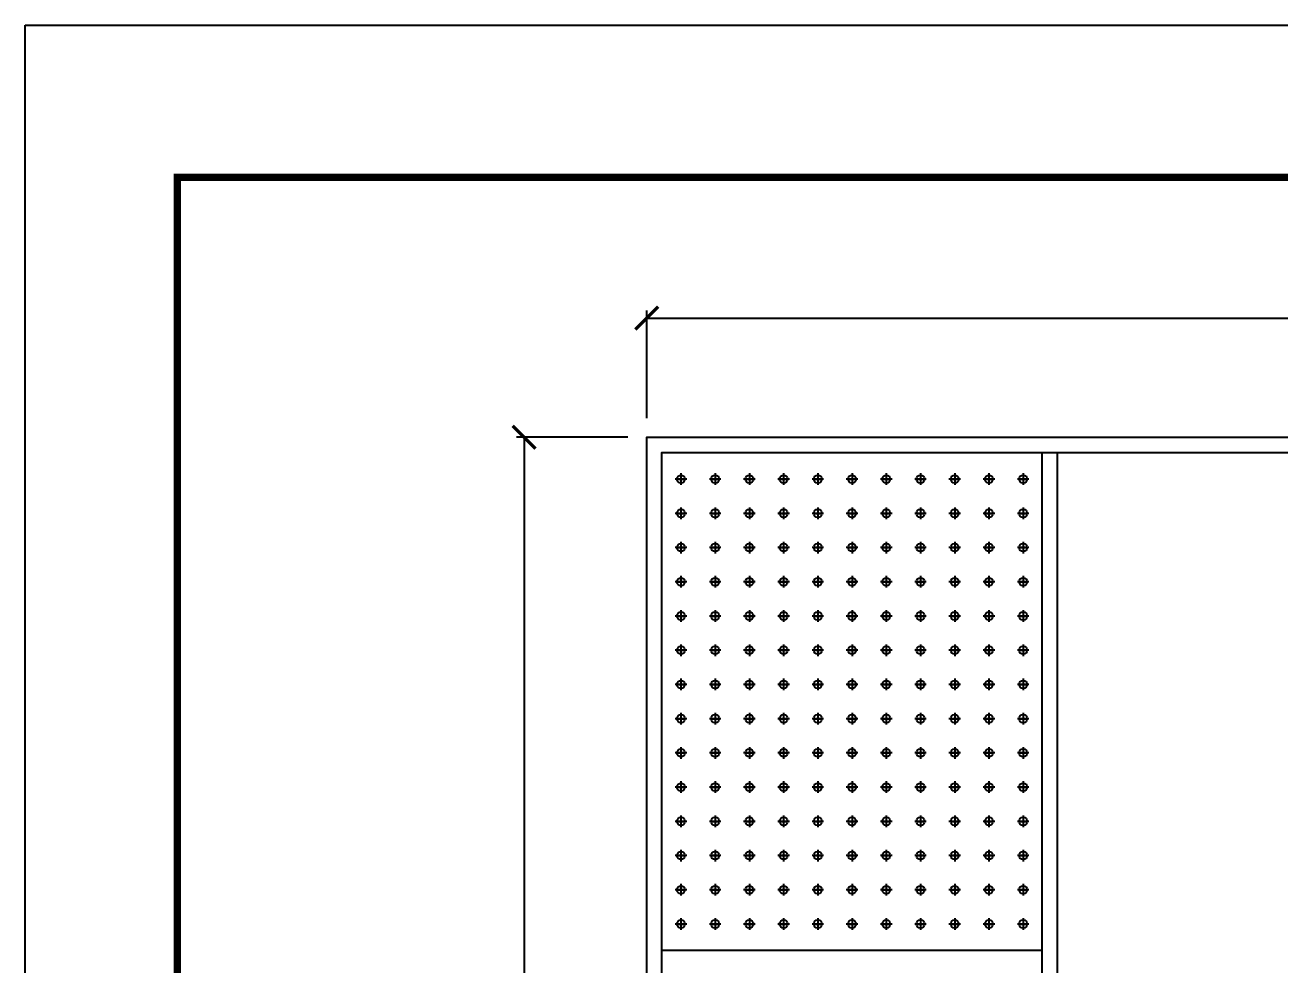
# Model space of a CAD drawing. Header units: millimetres. Extents: x 0 to 16815, y 0 to 11890.
# Drawn here: x 0 to 3300, y 9419 to 11890 of the extents above; entities that cross this region are included whole.
import ezdxf

# ---------------------------------------------------------------- set-up
doc = ezdxf.new("R2010")
doc.units = ezdxf.units.MM
doc.linetypes.add('CENTER', pattern=[2, 1.25, -0.25, 0.25, -0.25])
doc.layers.get('DEFPOINTS').update_dxf_attribs({"color": 143})
for name, color, linetype in [('CENTER', 1, 'CENTER'), ('냉각탑_dim', 1, 'Continuous'), ('냉각탑_form', 1, 'Continuous')]:
    doc.layers.add(name, color=color, linetype=linetype)
doc.styles.add('HY울릉도L', font='')
doc.styles.get('HY울릉도L').set_extended_font_data('HY울릉도L')
doc.dimstyles.new('성지DIM', dxfattribs={"dimtxt": 3.5, "dimasz": 3, "dimexe": 1, "dimexo": 2.5, "dimgap": 2, "dimtad": 1, "dimdec": 0, "dimzin": 3, "dimdsep": 46, "dimtxsty": 'HY울릉도L', "dimblk": 'ARCHTICK', "dimcen": -2, "dimclrd": 256, "dimclre": 256, "dimclrt": 7, "dimadec": 0, "dimazin": 0, "dimtfac": 1, "dimtdec": 0, "dimtofl": 0, "dimtmove": 0, "dimatfit": 3, "dimfxl": 0, "dimtolj": 1, "dimtzin": 0, "dimlwe": -1, "dimarcsym": 0})

# ---------------------------------------------------------------- blocks, each defined once
blk = doc.blocks.new('냉각탑form')
at = {"layer": 'DEFPOINTS'}
blk.add_lwpolyline([(0, 297.073), (420.103, 297.073), (420.103, 0), (0, 0)], close=True, dxfattribs=at)
at = {"layer": '냉각탑_form', "const_width": 0.5}
blk.add_lwpolyline([(10.002, 287.07), (10.002, 10.002), (410.1, 10.002), (410.1, 287.07)], close=True, dxfattribs=at)
blk = doc.blocks.new('_ArchTick')
at = {"color": 0, "linetype": 'ByBlock', "const_width": 0.15}
blk.add_lwpolyline([(-0.5, -0.5), (0.5, 0.5)], dxfattribs=at)
blk = doc.blocks.new('*D25')
at = {"layer": 'DEFPOINTS', "color": 0, "transparency": 16777216}
for p in [(7734.8, 11119.7), (1634.8, 10806.3), (7734.8, 10806.3)]:
    blk.add_point(p, dxfattribs=at)
at = {"layer": '냉각탑_dim', "transparency": 16777216}
for p, q in [((1634.8, 10856.3), (1634.8, 11139.7)), ((7734.8, 10856.3), (7734.8, 11139.7))]:
    blk.add_line(p, q, dxfattribs=at)
at = {"layer": '냉각탑_dim', "lineweight": -2, "transparency": 16777216}
blk.add_line((1634.8, 11119.7), (7734.8, 11119.7), dxfattribs=at)
at = {"layer": '냉각탑_dim', "lineweight": -2, "transparency": 16777216, "xscale": 60, "yscale": 60, "zscale": 60, "rotation": 180}
blk.add_blockref('_ArchTick', (1634.8, 11119.7), dxfattribs=at)
at = {"layer": '냉각탑_dim', "lineweight": -2, "transparency": 16777216, "xscale": 60, "yscale": 60, "zscale": 60}
blk.add_blockref('_ArchTick', (7734.8, 11119.7), dxfattribs=at)
at = {"layer": '냉각탑_dim', "color": 7, "transparency": 16777216, "insert": (4684.8, 11194.7), "char_height": 70, "attachment_point": 5, "style": 'HY울릉도L'}
blk.add_mtext('\\A1;6100', dxfattribs=at)
blk = doc.blocks.new('*D26')
at = {"layer": 'DEFPOINTS', "color": 0, "transparency": 16777216}
for p in [(1634.8, 10806.3), (1312.3, 7606.3), (1634.8, 7606.3)]:
    blk.add_point(p, dxfattribs=at)
at = {"layer": '냉각탑_dim', "transparency": 16777216}
for p, q in [((1584.8, 10806.3), (1292.3, 10806.3)), ((1584.8, 7606.3), (1292.3, 7606.3))]:
    blk.add_line(p, q, dxfattribs=at)
at = {"layer": '냉각탑_dim', "lineweight": -2, "transparency": 16777216}
blk.add_line((1312.3, 10806.3), (1312.3, 7606.3), dxfattribs=at)
at = {"layer": '냉각탑_dim', "lineweight": -2, "transparency": 16777216, "xscale": 60, "yscale": 60, "zscale": 60}
for p, rotation in [((1312.3, 10806.3), 90), ((1312.3, 7606.3), 270)]:
    blk.add_blockref('_ArchTick', p, dxfattribs=dict(at, rotation=rotation))
at = {"layer": '냉각탑_dim', "color": 7, "transparency": 16777216, "insert": (1237.3, 9206.3), "char_height": 70, "attachment_point": 5, "rotation": 90, "style": 'HY울릉도L'}
blk.add_mtext('\\A1;3200', dxfattribs=at)

msp = doc.modelspace()

# ---------------------------------------------------------------- linework, layer by layer
at = {"color": 3}
for p, q in [((2674.8, 7646.3), (2674.8, 10766.3)), ((2714.8, 7646.3), (2714.8, 10766.3)), ((2674.8, 9456.3), (1674.8, 9456.3))]:
    msp.add_line(p, q, dxfattribs=at)
for points in [[(1634.8, 7606.3), (1634.8, 10806.3), (7734.8, 10806.3), (7734.8, 7606.3)], [(1674.8, 7646.3), (1674.8, 10766.3), (7694.8, 10766.3), (7694.8, 7646.3)]]:
    msp.add_lwpolyline(points, close=True, dxfattribs=at)
for centre in [(1724.8, 10696.3), (1814.8, 10696.3), (1904.8, 10696.3), (1994.8, 10696.3), (2084.8, 10696.3), (2174.8, 10696.3), (2264.8, 10696.3), (2354.8, 10696.3), (2444.8, 10696.3), (2534.8, 10696.3), (2624.8, 10696.3), (1724.8, 10606.3), (1814.8, 10606.3), (1904.8, 10606.3), (1994.8, 10606.3), (2084.8, 10606.3), (2174.8, 10606.3), (2264.8, 10606.3), (2354.8, 10606.3), (2444.8, 10606.3), (2534.8, 10606.3), (2624.8, 10606.3), (1724.8, 10516.3), (1814.8, 10516.3), (1904.8, 10516.3), (1994.8, 10516.3), (2084.8, 10516.3), (2174.8, 10516.3), (2264.8, 10516.3), (2354.8, 10516.3), (2444.8, 10516.3), (2534.8, 10516.3), (2624.8, 10516.3), (1724.8, 10426.3), (1814.8, 10426.3), (1904.8, 10426.3), (1994.8, 10426.3), (2084.8, 10426.3), (2174.8, 10426.3), (2264.8, 10426.3), (2354.8, 10426.3), (2444.8, 10426.3), (2534.8, 10426.3), (2624.8, 10426.3), (1724.8, 10336.3), (1814.8, 10336.3), (1904.8, 10336.3), (1994.8, 10336.3), (2084.8, 10336.3), (2174.8, 10336.3), (2264.8, 10336.3), (2354.8, 10336.3), (2444.8, 10336.3), (2534.8, 10336.3), (2624.8, 10336.3), (1724.8, 10246.3), (1814.8, 10246.3), (1904.8, 10246.3), (1994.8, 10246.3), (2084.8, 10246.3), (2174.8, 10246.3), (2264.8, 10246.3), (2354.8, 10246.3), (2444.8, 10246.3), (2534.8, 10246.3), (2624.8, 10246.3), (1724.8, 10156.3), (1814.8, 10156.3), (1904.8, 10156.3), (1994.8, 10156.3), (2084.8, 10156.3), (2174.8, 10156.3), (2264.8, 10156.3), (2354.8, 10156.3), (2444.8, 10156.3), (2534.8, 10156.3), (2624.8, 10156.3), (1724.8, 10066.3), (1814.8, 10066.3), (1904.8, 10066.3), (1994.8, 10066.3), (2084.8, 10066.3), (2174.8, 10066.3), (2264.8, 10066.3), (2354.8, 10066.3), (2444.8, 10066.3), (2534.8, 10066.3), (2624.8, 10066.3), (1724.8, 9976.3), (1814.8, 9976.3), (1904.8, 9976.3), (1994.8, 9976.3), (2084.8, 9976.3), (2174.8, 9976.3), (2264.8, 9976.3), (2354.8, 9976.3), (2444.8, 9976.3), (2534.8, 9976.3), (2624.8, 9976.3), (1724.8, 9886.3), (1814.8, 9886.3), (1904.8, 9886.3), (1994.8, 9886.3), (2084.8, 9886.3), (2174.8, 9886.3), (2264.8, 9886.3), (2354.8, 9886.3), (2444.8, 9886.3), (2534.8, 9886.3), (2624.8, 9886.3), (1724.8, 9796.3), (1814.8, 9796.3), (1904.8, 9796.3), (1994.8, 9796.3), (2084.8, 9796.3), (2174.8, 9796.3), (2264.8, 9796.3), (2354.8, 9796.3), (2444.8, 9796.3), (2534.8, 9796.3), (2624.8, 9796.3), (1724.8, 9706.3), (1814.8, 9706.3), (1904.8, 9706.3), (1994.8, 9706.3), (2084.8, 9706.3), (2174.8, 9706.3), (2264.8, 9706.3), (2354.8, 9706.3), (2444.8, 9706.3), (2534.8, 9706.3), (2624.8, 9706.3), (1724.8, 9616.3), (1814.8, 9616.3), (1904.8, 9616.3), (1994.8, 9616.3), (2084.8, 9616.3), (2174.8, 9616.3), (2264.8, 9616.3), (2354.8, 9616.3), (2444.8, 9616.3), (2534.8, 9616.3), (2624.8, 9616.3), (1724.8, 9526.3), (1814.8, 9526.3), (1904.8, 9526.3), (1994.8, 9526.3), (2084.8, 9526.3), (2174.8, 9526.3), (2264.8, 9526.3), (2354.8, 9526.3), (2444.8, 9526.3), (2534.8, 9526.3), (2624.8, 9526.3)]:
    msp.add_circle(centre, 10.6)
at = {"layer": 'CENTER', "linetype": 'CENTER', "ltscale": 50}
for p, q in [((1740.1, 10696.3), (1709.5, 10696.3)), ((1713, 10696.3), (1736.6, 10696.3)), ((1736.6, 10696.3), (1713, 10696.3)), ((1713, 10696.3), (1736.6, 10696.3)), ((1724.8, 10711.6), (1724.8, 10681)), ((1724.8, 10708), (1724.8, 10684.5)), ((1830.1, 10696.3), (1799.5, 10696.3)), ((1803, 10696.3), (1826.6, 10696.3)), ((1826.6, 10696.3), (1803, 10696.3)), ((1803, 10696.3), (1826.6, 10696.3)), ((1814.8, 10711.6), (1814.8, 10681)), ((1814.8, 10708), (1814.8, 10684.5)), ((1920.1, 10696.3), (1889.5, 10696.3)), ((1893, 10696.3), (1916.6, 10696.3)), ((1916.6, 10696.3), (1893, 10696.3)), ((1893, 10696.3), (1916.6, 10696.3)), ((1904.8, 10711.6), (1904.8, 10681)), ((1904.8, 10708), (1904.8, 10684.5)), ((2010.1, 10696.3), (1979.5, 10696.3)), ((1983, 10696.3), (2006.6, 10696.3)), ((2006.6, 10696.3), (1983, 10696.3)), ((1983, 10696.3), (2006.6, 10696.3)), ((1994.8, 10711.6), (1994.8, 10681)), ((1994.8, 10708), (1994.8, 10684.5)), ((2100.1, 10696.3), (2069.5, 10696.3)), ((2073, 10696.3), (2096.6, 10696.3)), ((2096.6, 10696.3), (2073, 10696.3)), ((2073, 10696.3), (2096.6, 10696.3)), ((2084.8, 10711.6), (2084.8, 10681)), ((2084.8, 10708), (2084.8, 10684.5)), ((2190.1, 10696.3), (2159.5, 10696.3)), ((2163, 10696.3), (2186.6, 10696.3)), ((2186.6, 10696.3), (2163, 10696.3)), ((2163, 10696.3), (2186.6, 10696.3)), ((2174.8, 10711.6), (2174.8, 10681)), ((2174.8, 10708), (2174.8, 10684.5)), ((2280.1, 10696.3), (2249.5, 10696.3)), ((2253, 10696.3), (2276.6, 10696.3)), ((2276.6, 10696.3), (2253, 10696.3)), ((2253, 10696.3), (2276.6, 10696.3)), ((2264.8, 10711.6), (2264.8, 10681)), ((2264.8, 10708), (2264.8, 10684.5)), ((2370.1, 10696.3), (2339.5, 10696.3)), ((2343, 10696.3), (2366.6, 10696.3)), ((2366.6, 10696.3), (2343, 10696.3)), ((2343, 10696.3), (2366.6, 10696.3)), ((2354.8, 10711.6), (2354.8, 10681)), ((2354.8, 10708), (2354.8, 10684.5)), ((2460.1, 10696.3), (2429.5, 10696.3)), ((2433, 10696.3), (2456.6, 10696.3)), ((2456.6, 10696.3), (2433, 10696.3)), ((2433, 10696.3), (2456.6, 10696.3)), ((2444.8, 10711.6), (2444.8, 10681)), ((2444.8, 10708), (2444.8, 10684.5)), ((2550.1, 10696.3), (2519.5, 10696.3)), ((2523, 10696.3), (2546.6, 10696.3)), ((2546.6, 10696.3), (2523, 10696.3)), ((2523, 10696.3), (2546.6, 10696.3)), ((2534.8, 10711.6), (2534.8, 10681)), ((2534.8, 10708), (2534.8, 10684.5)), ((2640.1, 10696.3), (2609.5, 10696.3)), ((2613, 10696.3), (2636.6, 10696.3)), ((2636.6, 10696.3), (2613, 10696.3)), ((2613, 10696.3), (2636.6, 10696.3)), ((2624.8, 10711.6), (2624.8, 10681)), ((2624.8, 10708), (2624.8, 10684.5)), ((1740.1, 10606.3), (1709.5, 10606.3)), ((1713, 10606.3), (1736.6, 10606.3)), ((1736.6, 10606.3), (1713, 10606.3)), ((1713, 10606.3), (1736.6, 10606.3)), ((1724.8, 10621.6), (1724.8, 10591)), ((1724.8, 10618), (1724.8, 10594.5)), ((1830.1, 10606.3), (1799.5, 10606.3)), ((1803, 10606.3), (1826.6, 10606.3)), ((1826.6, 10606.3), (1803, 10606.3)), ((1803, 10606.3), (1826.6, 10606.3)), ((1814.8, 10621.6), (1814.8, 10591)), ((1814.8, 10618), (1814.8, 10594.5)), ((1920.1, 10606.3), (1889.5, 10606.3)), ((1893, 10606.3), (1916.6, 10606.3)), ((1916.6, 10606.3), (1893, 10606.3)), ((1893, 10606.3), (1916.6, 10606.3)), ((1904.8, 10621.6), (1904.8, 10591)), ((1904.8, 10618), (1904.8, 10594.5)), ((2010.1, 10606.3), (1979.5, 10606.3)), ((1983, 10606.3), (2006.6, 10606.3)), ((2006.6, 10606.3), (1983, 10606.3)), ((1983, 10606.3), (2006.6, 10606.3)), ((1994.8, 10621.6), (1994.8, 10591)), ((1994.8, 10618), (1994.8, 10594.5)), ((2100.1, 10606.3), (2069.5, 10606.3)), ((2073, 10606.3), (2096.6, 10606.3)), ((2096.6, 10606.3), (2073, 10606.3)), ((2073, 10606.3), (2096.6, 10606.3)), ((2084.8, 10621.6), (2084.8, 10591)), ((2084.8, 10618), (2084.8, 10594.5)), ((2190.1, 10606.3), (2159.5, 10606.3)), ((2163, 10606.3), (2186.6, 10606.3)), ((2186.6, 10606.3), (2163, 10606.3)), ((2163, 10606.3), (2186.6, 10606.3)), ((2174.8, 10621.6), (2174.8, 10591)), ((2174.8, 10618), (2174.8, 10594.5)), ((2280.1, 10606.3), (2249.5, 10606.3)), ((2253, 10606.3), (2276.6, 10606.3)), ((2276.6, 10606.3), (2253, 10606.3)), ((2253, 10606.3), (2276.6, 10606.3)), ((2264.8, 10621.6), (2264.8, 10591)), ((2264.8, 10618), (2264.8, 10594.5)), ((2370.1, 10606.3), (2339.5, 10606.3)), ((2343, 10606.3), (2366.6, 10606.3)), ((2366.6, 10606.3), (2343, 10606.3)), ((2343, 10606.3), (2366.6, 10606.3)), ((2354.8, 10621.6), (2354.8, 10591)), ((2354.8, 10618), (2354.8, 10594.5)), ((2460.1, 10606.3), (2429.5, 10606.3)), ((2433, 10606.3), (2456.6, 10606.3)), ((2456.6, 10606.3), (2433, 10606.3)), ((2433, 10606.3), (2456.6, 10606.3)), ((2444.8, 10621.6), (2444.8, 10591)), ((2444.8, 10618), (2444.8, 10594.5)), ((2550.1, 10606.3), (2519.5, 10606.3)), ((2523, 10606.3), (2546.6, 10606.3)), ((2546.6, 10606.3), (2523, 10606.3)), ((2523, 10606.3), (2546.6, 10606.3)), ((2534.8, 10621.6), (2534.8, 10591)), ((2534.8, 10618), (2534.8, 10594.5)), ((2640.1, 10606.3), (2609.5, 10606.3)), ((2613, 10606.3), (2636.6, 10606.3)), ((2636.6, 10606.3), (2613, 10606.3)), ((2613, 10606.3), (2636.6, 10606.3)), ((2624.8, 10621.6), (2624.8, 10591)), ((2624.8, 10618), (2624.8, 10594.5)), ((1724.8, 10531.6), (1724.8, 10501)), ((1724.8, 10528), (1724.8, 10504.5)), ((1814.8, 10531.6), (1814.8, 10501)), ((1814.8, 10528), (1814.8, 10504.5)), ((1904.8, 10531.6), (1904.8, 10501)), ((1904.8, 10528), (1904.8, 10504.5)), ((1994.8, 10531.6), (1994.8, 10501)), ((1994.8, 10528), (1994.8, 10504.5)), ((2084.8, 10531.6), (2084.8, 10501)), ((2084.8, 10528), (2084.8, 10504.5)), ((2174.8, 10531.6), (2174.8, 10501)), ((2174.8, 10528), (2174.8, 10504.5)), ((2264.8, 10531.6), (2264.8, 10501)), ((2264.8, 10528), (2264.8, 10504.5)), ((2354.8, 10531.6), (2354.8, 10501)), ((2354.8, 10528), (2354.8, 10504.5)), ((2444.8, 10531.6), (2444.8, 10501)), ((2444.8, 10528), (2444.8, 10504.5)), ((2534.8, 10531.6), (2534.8, 10501)), ((2534.8, 10528), (2534.8, 10504.5)), ((2624.8, 10531.6), (2624.8, 10501)), ((2624.8, 10528), (2624.8, 10504.5)), ((1740.1, 10516.3), (1709.5, 10516.3)), ((1713, 10516.3), (1736.6, 10516.3)), ((1736.6, 10516.3), (1713, 10516.3)), ((1713, 10516.3), (1736.6, 10516.3)), ((1830.1, 10516.3), (1799.5, 10516.3)), ((1803, 10516.3), (1826.6, 10516.3)), ((1826.6, 10516.3), (1803, 10516.3)), ((1803, 10516.3), (1826.6, 10516.3)), ((1920.1, 10516.3), (1889.5, 10516.3)), ((1893, 10516.3), (1916.6, 10516.3)), ((1916.6, 10516.3), (1893, 10516.3)), ((1893, 10516.3), (1916.6, 10516.3)), ((2010.1, 10516.3), (1979.5, 10516.3)), ((1983, 10516.3), (2006.6, 10516.3)), ((2006.6, 10516.3), (1983, 10516.3)), ((1983, 10516.3), (2006.6, 10516.3)), ((2100.1, 10516.3), (2069.5, 10516.3)), ((2073, 10516.3), (2096.6, 10516.3)), ((2096.6, 10516.3), (2073, 10516.3)), ((2073, 10516.3), (2096.6, 10516.3)), ((2190.1, 10516.3), (2159.5, 10516.3)), ((2163, 10516.3), (2186.6, 10516.3)), ((2186.6, 10516.3), (2163, 10516.3)), ((2163, 10516.3), (2186.6, 10516.3)), ((2280.1, 10516.3), (2249.5, 10516.3)), ((2253, 10516.3), (2276.6, 10516.3)), ((2276.6, 10516.3), (2253, 10516.3)), ((2253, 10516.3), (2276.6, 10516.3)), ((2370.1, 10516.3), (2339.5, 10516.3)), ((2343, 10516.3), (2366.6, 10516.3)), ((2366.6, 10516.3), (2343, 10516.3)), ((2343, 10516.3), (2366.6, 10516.3)), ((2460.1, 10516.3), (2429.5, 10516.3)), ((2433, 10516.3), (2456.6, 10516.3)), ((2456.6, 10516.3), (2433, 10516.3)), ((2433, 10516.3), (2456.6, 10516.3)), ((2550.1, 10516.3), (2519.5, 10516.3)), ((2523, 10516.3), (2546.6, 10516.3)), ((2546.6, 10516.3), (2523, 10516.3)), ((2523, 10516.3), (2546.6, 10516.3)), ((2640.1, 10516.3), (2609.5, 10516.3)), ((2613, 10516.3), (2636.6, 10516.3)), ((2636.6, 10516.3), (2613, 10516.3)), ((2613, 10516.3), (2636.6, 10516.3)), ((1724.8, 10441.6), (1724.8, 10411)), ((1724.8, 10438), (1724.8, 10414.5)), ((1814.8, 10441.6), (1814.8, 10411)), ((1814.8, 10438), (1814.8, 10414.5)), ((1904.8, 10441.6), (1904.8, 10411)), ((1904.8, 10438), (1904.8, 10414.5)), ((1994.8, 10441.6), (1994.8, 10411)), ((1994.8, 10438), (1994.8, 10414.5)), ((2084.8, 10441.6), (2084.8, 10411)), ((2084.8, 10438), (2084.8, 10414.5)), ((2174.8, 10441.6), (2174.8, 10411)), ((2174.8, 10438), (2174.8, 10414.5)), ((2264.8, 10441.6), (2264.8, 10411)), ((2264.8, 10438), (2264.8, 10414.5)), ((2354.8, 10441.6), (2354.8, 10411)), ((2354.8, 10438), (2354.8, 10414.5)), ((2444.8, 10441.6), (2444.8, 10411)), ((2444.8, 10438), (2444.8, 10414.5)), ((2534.8, 10441.6), (2534.8, 10411)), ((2534.8, 10438), (2534.8, 10414.5)), ((2624.8, 10441.6), (2624.8, 10411)), ((2624.8, 10438), (2624.8, 10414.5)), ((1740.1, 10426.3), (1709.5, 10426.3)), ((1713, 10426.3), (1736.6, 10426.3)), ((1736.6, 10426.3), (1713, 10426.3)), ((1713, 10426.3), (1736.6, 10426.3)), ((1830.1, 10426.3), (1799.5, 10426.3)), ((1803, 10426.3), (1826.6, 10426.3)), ((1826.6, 10426.3), (1803, 10426.3)), ((1803, 10426.3), (1826.6, 10426.3)), ((1920.1, 10426.3), (1889.5, 10426.3)), ((1893, 10426.3), (1916.6, 10426.3)), ((1916.6, 10426.3), (1893, 10426.3)), ((1893, 10426.3), (1916.6, 10426.3)), ((2010.1, 10426.3), (1979.5, 10426.3)), ((1983, 10426.3), (2006.6, 10426.3)), ((2006.6, 10426.3), (1983, 10426.3)), ((1983, 10426.3), (2006.6, 10426.3)), ((2100.1, 10426.3), (2069.5, 10426.3)), ((2073, 10426.3), (2096.6, 10426.3)), ((2096.6, 10426.3), (2073, 10426.3)), ((2073, 10426.3), (2096.6, 10426.3)), ((2190.1, 10426.3), (2159.5, 10426.3)), ((2163, 10426.3), (2186.6, 10426.3)), ((2186.6, 10426.3), (2163, 10426.3)), ((2163, 10426.3), (2186.6, 10426.3)), ((2280.1, 10426.3), (2249.5, 10426.3)), ((2253, 10426.3), (2276.6, 10426.3)), ((2276.6, 10426.3), (2253, 10426.3)), ((2253, 10426.3), (2276.6, 10426.3)), ((2370.1, 10426.3), (2339.5, 10426.3)), ((2343, 10426.3), (2366.6, 10426.3)), ((2366.6, 10426.3), (2343, 10426.3)), ((2343, 10426.3), (2366.6, 10426.3)), ((2460.1, 10426.3), (2429.5, 10426.3)), ((2433, 10426.3), (2456.6, 10426.3)), ((2456.6, 10426.3), (2433, 10426.3)), ((2433, 10426.3), (2456.6, 10426.3)), ((2550.1, 10426.3), (2519.5, 10426.3)), ((2523, 10426.3), (2546.6, 10426.3)), ((2546.6, 10426.3), (2523, 10426.3)), ((2523, 10426.3), (2546.6, 10426.3)), ((2640.1, 10426.3), (2609.5, 10426.3)), ((2613, 10426.3), (2636.6, 10426.3)), ((2636.6, 10426.3), (2613, 10426.3)), ((2613, 10426.3), (2636.6, 10426.3)), ((1740.1, 10336.3), (1709.5, 10336.3)), ((1713, 10336.3), (1736.6, 10336.3)), ((1736.6, 10336.3), (1713, 10336.3)), ((1713, 10336.3), (1736.6, 10336.3)), ((1724.8, 10351.6), (1724.8, 10321)), ((1724.8, 10348), (1724.8, 10324.5)), ((1830.1, 10336.3), (1799.5, 10336.3)), ((1803, 10336.3), (1826.6, 10336.3)), ((1826.6, 10336.3), (1803, 10336.3)), ((1803, 10336.3), (1826.6, 10336.3)), ((1814.8, 10351.6), (1814.8, 10321)), ((1814.8, 10348), (1814.8, 10324.5)), ((1920.1, 10336.3), (1889.5, 10336.3)), ((1893, 10336.3), (1916.6, 10336.3)), ((1916.6, 10336.3), (1893, 10336.3)), ((1893, 10336.3), (1916.6, 10336.3)), ((1904.8, 10351.6), (1904.8, 10321)), ((1904.8, 10348), (1904.8, 10324.5)), ((2010.1, 10336.3), (1979.5, 10336.3)), ((1983, 10336.3), (2006.6, 10336.3)), ((2006.6, 10336.3), (1983, 10336.3)), ((1983, 10336.3), (2006.6, 10336.3)), ((1994.8, 10351.6), (1994.8, 10321)), ((1994.8, 10348), (1994.8, 10324.5)), ((2100.1, 10336.3), (2069.5, 10336.3)), ((2073, 10336.3), (2096.6, 10336.3)), ((2096.6, 10336.3), (2073, 10336.3)), ((2073, 10336.3), (2096.6, 10336.3)), ((2084.8, 10351.6), (2084.8, 10321)), ((2084.8, 10348), (2084.8, 10324.5)), ((2190.1, 10336.3), (2159.5, 10336.3)), ((2163, 10336.3), (2186.6, 10336.3)), ((2186.6, 10336.3), (2163, 10336.3)), ((2163, 10336.3), (2186.6, 10336.3)), ((2174.8, 10351.6), (2174.8, 10321)), ((2174.8, 10348), (2174.8, 10324.5)), ((2280.1, 10336.3), (2249.5, 10336.3)), ((2253, 10336.3), (2276.6, 10336.3)), ((2276.6, 10336.3), (2253, 10336.3)), ((2253, 10336.3), (2276.6, 10336.3)), ((2264.8, 10351.6), (2264.8, 10321)), ((2264.8, 10348), (2264.8, 10324.5)), ((2370.1, 10336.3), (2339.5, 10336.3)), ((2343, 10336.3), (2366.6, 10336.3)), ((2366.6, 10336.3), (2343, 10336.3)), ((2343, 10336.3), (2366.6, 10336.3)), ((2354.8, 10351.6), (2354.8, 10321)), ((2354.8, 10348), (2354.8, 10324.5)), ((2460.1, 10336.3), (2429.5, 10336.3)), ((2433, 10336.3), (2456.6, 10336.3)), ((2456.6, 10336.3), (2433, 10336.3)), ((2433, 10336.3), (2456.6, 10336.3)), ((2444.8, 10351.6), (2444.8, 10321)), ((2444.8, 10348), (2444.8, 10324.5)), ((2550.1, 10336.3), (2519.5, 10336.3)), ((2523, 10336.3), (2546.6, 10336.3)), ((2546.6, 10336.3), (2523, 10336.3)), ((2523, 10336.3), (2546.6, 10336.3)), ((2534.8, 10351.6), (2534.8, 10321)), ((2534.8, 10348), (2534.8, 10324.5)), ((2640.1, 10336.3), (2609.5, 10336.3)), ((2613, 10336.3), (2636.6, 10336.3)), ((2636.6, 10336.3), (2613, 10336.3)), ((2613, 10336.3), (2636.6, 10336.3)), ((2624.8, 10351.6), (2624.8, 10321)), ((2624.8, 10348), (2624.8, 10324.5)), ((1740.1, 10246.3), (1709.5, 10246.3)), ((1713, 10246.3), (1736.6, 10246.3)), ((1736.6, 10246.3), (1713, 10246.3)), ((1713, 10246.3), (1736.6, 10246.3)), ((1724.8, 10261.6), (1724.8, 10231)), ((1724.8, 10258), (1724.8, 10234.5)), ((1830.1, 10246.3), (1799.5, 10246.3)), ((1803, 10246.3), (1826.6, 10246.3)), ((1826.6, 10246.3), (1803, 10246.3)), ((1803, 10246.3), (1826.6, 10246.3)), ((1814.8, 10261.6), (1814.8, 10231)), ((1814.8, 10258), (1814.8, 10234.5)), ((1920.1, 10246.3), (1889.5, 10246.3)), ((1893, 10246.3), (1916.6, 10246.3)), ((1916.6, 10246.3), (1893, 10246.3)), ((1893, 10246.3), (1916.6, 10246.3)), ((1904.8, 10261.6), (1904.8, 10231)), ((1904.8, 10258), (1904.8, 10234.5)), ((2010.1, 10246.3), (1979.5, 10246.3)), ((1983, 10246.3), (2006.6, 10246.3)), ((2006.6, 10246.3), (1983, 10246.3)), ((1983, 10246.3), (2006.6, 10246.3)), ((1994.8, 10261.6), (1994.8, 10231)), ((1994.8, 10258), (1994.8, 10234.5)), ((2100.1, 10246.3), (2069.5, 10246.3)), ((2073, 10246.3), (2096.6, 10246.3)), ((2096.6, 10246.3), (2073, 10246.3)), ((2073, 10246.3), (2096.6, 10246.3)), ((2084.8, 10261.6), (2084.8, 10231)), ((2084.8, 10258), (2084.8, 10234.5)), ((2190.1, 10246.3), (2159.5, 10246.3)), ((2163, 10246.3), (2186.6, 10246.3)), ((2186.6, 10246.3), (2163, 10246.3)), ((2163, 10246.3), (2186.6, 10246.3)), ((2174.8, 10261.6), (2174.8, 10231)), ((2174.8, 10258), (2174.8, 10234.5)), ((2280.1, 10246.3), (2249.5, 10246.3)), ((2253, 10246.3), (2276.6, 10246.3)), ((2276.6, 10246.3), (2253, 10246.3)), ((2253, 10246.3), (2276.6, 10246.3)), ((2264.8, 10261.6), (2264.8, 10231)), ((2264.8, 10258), (2264.8, 10234.5)), ((2370.1, 10246.3), (2339.5, 10246.3)), ((2343, 10246.3), (2366.6, 10246.3)), ((2366.6, 10246.3), (2343, 10246.3)), ((2343, 10246.3), (2366.6, 10246.3)), ((2354.8, 10261.6), (2354.8, 10231)), ((2354.8, 10258), (2354.8, 10234.5)), ((2460.1, 10246.3), (2429.5, 10246.3)), ((2433, 10246.3), (2456.6, 10246.3)), ((2456.6, 10246.3), (2433, 10246.3)), ((2433, 10246.3), (2456.6, 10246.3)), ((2444.8, 10261.6), (2444.8, 10231)), ((2444.8, 10258), (2444.8, 10234.5)), ((2550.1, 10246.3), (2519.5, 10246.3)), ((2523, 10246.3), (2546.6, 10246.3)), ((2546.6, 10246.3), (2523, 10246.3)), ((2523, 10246.3), (2546.6, 10246.3)), ((2534.8, 10261.6), (2534.8, 10231)), ((2534.8, 10258), (2534.8, 10234.5)), ((2640.1, 10246.3), (2609.5, 10246.3)), ((2613, 10246.3), (2636.6, 10246.3)), ((2636.6, 10246.3), (2613, 10246.3)), ((2613, 10246.3), (2636.6, 10246.3)), ((2624.8, 10261.6), (2624.8, 10231)), ((2624.8, 10258), (2624.8, 10234.5)), ((1724.8, 10171.6), (1724.8, 10141)), ((1724.8, 10168), (1724.8, 10144.5)), ((1814.8, 10171.6), (1814.8, 10141)), ((1814.8, 10168), (1814.8, 10144.5)), ((1904.8, 10171.6), (1904.8, 10141)), ((1904.8, 10168), (1904.8, 10144.5)), ((1994.8, 10171.6), (1994.8, 10141)), ((1994.8, 10168), (1994.8, 10144.5)), ((2084.8, 10171.6), (2084.8, 10141)), ((2084.8, 10168), (2084.8, 10144.5)), ((2174.8, 10171.6), (2174.8, 10141)), ((2174.8, 10168), (2174.8, 10144.5)), ((2264.8, 10171.6), (2264.8, 10141)), ((2264.8, 10168), (2264.8, 10144.5)), ((2354.8, 10171.6), (2354.8, 10141)), ((2354.8, 10168), (2354.8, 10144.5)), ((2444.8, 10171.6), (2444.8, 10141)), ((2444.8, 10168), (2444.8, 10144.5)), ((2534.8, 10171.6), (2534.8, 10141)), ((2534.8, 10168), (2534.8, 10144.5)), ((2624.8, 10171.6), (2624.8, 10141)), ((2624.8, 10168), (2624.8, 10144.5)), ((1740.1, 10156.3), (1709.5, 10156.3)), ((1713, 10156.3), (1736.6, 10156.3)), ((1736.6, 10156.3), (1713, 10156.3)), ((1713, 10156.3), (1736.6, 10156.3)), ((1830.1, 10156.3), (1799.5, 10156.3)), ((1803, 10156.3), (1826.6, 10156.3)), ((1826.6, 10156.3), (1803, 10156.3)), ((1803, 10156.3), (1826.6, 10156.3)), ((1920.1, 10156.3), (1889.5, 10156.3)), ((1893, 10156.3), (1916.6, 10156.3)), ((1916.6, 10156.3), (1893, 10156.3)), ((1893, 10156.3), (1916.6, 10156.3)), ((2010.1, 10156.3), (1979.5, 10156.3)), ((1983, 10156.3), (2006.6, 10156.3)), ((2006.6, 10156.3), (1983, 10156.3)), ((1983, 10156.3), (2006.6, 10156.3)), ((2100.1, 10156.3), (2069.5, 10156.3)), ((2073, 10156.3), (2096.6, 10156.3)), ((2096.6, 10156.3), (2073, 10156.3)), ((2073, 10156.3), (2096.6, 10156.3)), ((2190.1, 10156.3), (2159.5, 10156.3)), ((2163, 10156.3), (2186.6, 10156.3)), ((2186.6, 10156.3), (2163, 10156.3)), ((2163, 10156.3), (2186.6, 10156.3)), ((2280.1, 10156.3), (2249.5, 10156.3)), ((2253, 10156.3), (2276.6, 10156.3)), ((2276.6, 10156.3), (2253, 10156.3)), ((2253, 10156.3), (2276.6, 10156.3)), ((2370.1, 10156.3), (2339.5, 10156.3)), ((2343, 10156.3), (2366.6, 10156.3)), ((2366.6, 10156.3), (2343, 10156.3)), ((2343, 10156.3), (2366.6, 10156.3)), ((2460.1, 10156.3), (2429.5, 10156.3)), ((2433, 10156.3), (2456.6, 10156.3)), ((2456.6, 10156.3), (2433, 10156.3)), ((2433, 10156.3), (2456.6, 10156.3)), ((2550.1, 10156.3), (2519.5, 10156.3)), ((2523, 10156.3), (2546.6, 10156.3)), ((2546.6, 10156.3), (2523, 10156.3)), ((2523, 10156.3), (2546.6, 10156.3)), ((2640.1, 10156.3), (2609.5, 10156.3)), ((2613, 10156.3), (2636.6, 10156.3)), ((2636.6, 10156.3), (2613, 10156.3)), ((2613, 10156.3), (2636.6, 10156.3)), ((1740.1, 10066.3), (1709.5, 10066.3)), ((1713, 10066.3), (1736.6, 10066.3)), ((1736.6, 10066.3), (1713, 10066.3)), ((1713, 10066.3), (1736.6, 10066.3)), ((1724.8, 10081.6), (1724.8, 10051)), ((1724.8, 10078), (1724.8, 10054.5)), ((1830.1, 10066.3), (1799.5, 10066.3)), ((1803, 10066.3), (1826.6, 10066.3)), ((1826.6, 10066.3), (1803, 10066.3)), ((1803, 10066.3), (1826.6, 10066.3)), ((1814.8, 10081.6), (1814.8, 10051)), ((1814.8, 10078), (1814.8, 10054.5)), ((1920.1, 10066.3), (1889.5, 10066.3)), ((1893, 10066.3), (1916.6, 10066.3)), ((1916.6, 10066.3), (1893, 10066.3)), ((1893, 10066.3), (1916.6, 10066.3)), ((1904.8, 10081.6), (1904.8, 10051)), ((1904.8, 10078), (1904.8, 10054.5)), ((2010.1, 10066.3), (1979.5, 10066.3)), ((1983, 10066.3), (2006.6, 10066.3)), ((2006.6, 10066.3), (1983, 10066.3)), ((1983, 10066.3), (2006.6, 10066.3)), ((1994.8, 10081.6), (1994.8, 10051)), ((1994.8, 10078), (1994.8, 10054.5)), ((2100.1, 10066.3), (2069.5, 10066.3)), ((2073, 10066.3), (2096.6, 10066.3)), ((2096.6, 10066.3), (2073, 10066.3)), ((2073, 10066.3), (2096.6, 10066.3)), ((2084.8, 10081.6), (2084.8, 10051)), ((2084.8, 10078), (2084.8, 10054.5)), ((2190.1, 10066.3), (2159.5, 10066.3)), ((2163, 10066.3), (2186.6, 10066.3)), ((2186.6, 10066.3), (2163, 10066.3)), ((2163, 10066.3), (2186.6, 10066.3)), ((2174.8, 10081.6), (2174.8, 10051)), ((2174.8, 10078), (2174.8, 10054.5)), ((2280.1, 10066.3), (2249.5, 10066.3)), ((2253, 10066.3), (2276.6, 10066.3)), ((2276.6, 10066.3), (2253, 10066.3)), ((2253, 10066.3), (2276.6, 10066.3)), ((2264.8, 10081.6), (2264.8, 10051)), ((2264.8, 10078), (2264.8, 10054.5)), ((2370.1, 10066.3), (2339.5, 10066.3)), ((2343, 10066.3), (2366.6, 10066.3)), ((2366.6, 10066.3), (2343, 10066.3)), ((2343, 10066.3), (2366.6, 10066.3)), ((2354.8, 10081.6), (2354.8, 10051)), ((2354.8, 10078), (2354.8, 10054.5)), ((2460.1, 10066.3), (2429.5, 10066.3)), ((2433, 10066.3), (2456.6, 10066.3)), ((2456.6, 10066.3), (2433, 10066.3)), ((2433, 10066.3), (2456.6, 10066.3)), ((2444.8, 10081.6), (2444.8, 10051)), ((2444.8, 10078), (2444.8, 10054.5)), ((2550.1, 10066.3), (2519.5, 10066.3)), ((2523, 10066.3), (2546.6, 10066.3)), ((2546.6, 10066.3), (2523, 10066.3)), ((2523, 10066.3), (2546.6, 10066.3)), ((2534.8, 10081.6), (2534.8, 10051)), ((2534.8, 10078), (2534.8, 10054.5)), ((2640.1, 10066.3), (2609.5, 10066.3)), ((2613, 10066.3), (2636.6, 10066.3)), ((2636.6, 10066.3), (2613, 10066.3)), ((2613, 10066.3), (2636.6, 10066.3)), ((2624.8, 10081.6), (2624.8, 10051)), ((2624.8, 10078), (2624.8, 10054.5)), ((1740.1, 9976.3), (1709.5, 9976.3)), ((1713, 9976.3), (1736.6, 9976.3)), ((1736.6, 9976.3), (1713, 9976.3)), ((1713, 9976.3), (1736.6, 9976.3)), ((1724.8, 9991.6), (1724.8, 9961)), ((1724.8, 9988), (1724.8, 9964.5)), ((1830.1, 9976.3), (1799.5, 9976.3)), ((1803, 9976.3), (1826.6, 9976.3)), ((1826.6, 9976.3), (1803, 9976.3)), ((1803, 9976.3), (1826.6, 9976.3)), ((1814.8, 9991.6), (1814.8, 9961)), ((1814.8, 9988), (1814.8, 9964.5)), ((1920.1, 9976.3), (1889.5, 9976.3)), ((1893, 9976.3), (1916.6, 9976.3)), ((1916.6, 9976.3), (1893, 9976.3)), ((1893, 9976.3), (1916.6, 9976.3)), ((1904.8, 9991.6), (1904.8, 9961)), ((1904.8, 9988), (1904.8, 9964.5)), ((2010.1, 9976.3), (1979.5, 9976.3)), ((1983, 9976.3), (2006.6, 9976.3)), ((2006.6, 9976.3), (1983, 9976.3)), ((1983, 9976.3), (2006.6, 9976.3)), ((1994.8, 9991.6), (1994.8, 9961)), ((1994.8, 9988), (1994.8, 9964.5)), ((2100.1, 9976.3), (2069.5, 9976.3)), ((2073, 9976.3), (2096.6, 9976.3)), ((2096.6, 9976.3), (2073, 9976.3)), ((2073, 9976.3), (2096.6, 9976.3)), ((2084.8, 9991.6), (2084.8, 9961)), ((2084.8, 9988), (2084.8, 9964.5)), ((2190.1, 9976.3), (2159.5, 9976.3)), ((2163, 9976.3), (2186.6, 9976.3)), ((2186.6, 9976.3), (2163, 9976.3)), ((2163, 9976.3), (2186.6, 9976.3)), ((2174.8, 9991.6), (2174.8, 9961)), ((2174.8, 9988), (2174.8, 9964.5)), ((2280.1, 9976.3), (2249.5, 9976.3)), ((2253, 9976.3), (2276.6, 9976.3)), ((2276.6, 9976.3), (2253, 9976.3)), ((2253, 9976.3), (2276.6, 9976.3)), ((2264.8, 9991.6), (2264.8, 9961)), ((2264.8, 9988), (2264.8, 9964.5)), ((2370.1, 9976.3), (2339.5, 9976.3)), ((2343, 9976.3), (2366.6, 9976.3)), ((2366.6, 9976.3), (2343, 9976.3)), ((2343, 9976.3), (2366.6, 9976.3)), ((2354.8, 9991.6), (2354.8, 9961)), ((2354.8, 9988), (2354.8, 9964.5)), ((2460.1, 9976.3), (2429.5, 9976.3)), ((2433, 9976.3), (2456.6, 9976.3)), ((2456.6, 9976.3), (2433, 9976.3)), ((2433, 9976.3), (2456.6, 9976.3)), ((2444.8, 9991.6), (2444.8, 9961)), ((2444.8, 9988), (2444.8, 9964.5)), ((2550.1, 9976.3), (2519.5, 9976.3)), ((2523, 9976.3), (2546.6, 9976.3)), ((2546.6, 9976.3), (2523, 9976.3)), ((2523, 9976.3), (2546.6, 9976.3)), ((2534.8, 9991.6), (2534.8, 9961)), ((2534.8, 9988), (2534.8, 9964.5)), ((2640.1, 9976.3), (2609.5, 9976.3)), ((2613, 9976.3), (2636.6, 9976.3)), ((2636.6, 9976.3), (2613, 9976.3)), ((2613, 9976.3), (2636.6, 9976.3)), ((2624.8, 9991.6), (2624.8, 9961)), ((2624.8, 9988), (2624.8, 9964.5)), ((1724.8, 9901.6), (1724.8, 9871)), ((1814.8, 9901.6), (1814.8, 9871)), ((1904.8, 9901.6), (1904.8, 9871)), ((1994.8, 9901.6), (1994.8, 9871)), ((2084.8, 9901.6), (2084.8, 9871)), ((2174.8, 9901.6), (2174.8, 9871)), ((2264.8, 9901.6), (2264.8, 9871)), ((2354.8, 9901.6), (2354.8, 9871)), ((2444.8, 9901.6), (2444.8, 9871)), ((2534.8, 9901.6), (2534.8, 9871)), ((2624.8, 9901.6), (2624.8, 9871)), ((1740.1, 9886.3), (1709.5, 9886.3)), ((1713, 9886.3), (1736.6, 9886.3)), ((1736.6, 9886.3), (1713, 9886.3)), ((1713, 9886.3), (1736.6, 9886.3)), ((1724.8, 9898), (1724.8, 9874.5)), ((1830.1, 9886.3), (1799.5, 9886.3)), ((1803, 9886.3), (1826.6, 9886.3)), ((1826.6, 9886.3), (1803, 9886.3)), ((1803, 9886.3), (1826.6, 9886.3)), ((1814.8, 9898), (1814.8, 9874.5)), ((1920.1, 9886.3), (1889.5, 9886.3)), ((1893, 9886.3), (1916.6, 9886.3)), ((1916.6, 9886.3), (1893, 9886.3)), ((1893, 9886.3), (1916.6, 9886.3)), ((1904.8, 9898), (1904.8, 9874.5)), ((2010.1, 9886.3), (1979.5, 9886.3)), ((1983, 9886.3), (2006.6, 9886.3)), ((2006.6, 9886.3), (1983, 9886.3)), ((1983, 9886.3), (2006.6, 9886.3)), ((1994.8, 9898), (1994.8, 9874.5)), ((2100.1, 9886.3), (2069.5, 9886.3)), ((2073, 9886.3), (2096.6, 9886.3)), ((2096.6, 9886.3), (2073, 9886.3)), ((2073, 9886.3), (2096.6, 9886.3)), ((2084.8, 9898), (2084.8, 9874.5)), ((2190.1, 9886.3), (2159.5, 9886.3)), ((2163, 9886.3), (2186.6, 9886.3)), ((2186.6, 9886.3), (2163, 9886.3)), ((2163, 9886.3), (2186.6, 9886.3)), ((2174.8, 9898), (2174.8, 9874.5)), ((2280.1, 9886.3), (2249.5, 9886.3)), ((2253, 9886.3), (2276.6, 9886.3)), ((2276.6, 9886.3), (2253, 9886.3)), ((2253, 9886.3), (2276.6, 9886.3)), ((2264.8, 9898), (2264.8, 9874.5)), ((2370.1, 9886.3), (2339.5, 9886.3)), ((2343, 9886.3), (2366.6, 9886.3)), ((2366.6, 9886.3), (2343, 9886.3)), ((2343, 9886.3), (2366.6, 9886.3)), ((2354.8, 9898), (2354.8, 9874.5)), ((2460.1, 9886.3), (2429.5, 9886.3)), ((2433, 9886.3), (2456.6, 9886.3)), ((2456.6, 9886.3), (2433, 9886.3)), ((2433, 9886.3), (2456.6, 9886.3)), ((2444.8, 9898), (2444.8, 9874.5)), ((2550.1, 9886.3), (2519.5, 9886.3)), ((2523, 9886.3), (2546.6, 9886.3)), ((2546.6, 9886.3), (2523, 9886.3)), ((2523, 9886.3), (2546.6, 9886.3)), ((2534.8, 9898), (2534.8, 9874.5)), ((2640.1, 9886.3), (2609.5, 9886.3)), ((2613, 9886.3), (2636.6, 9886.3)), ((2636.6, 9886.3), (2613, 9886.3)), ((2613, 9886.3), (2636.6, 9886.3)), ((2624.8, 9898), (2624.8, 9874.5)), ((1724.8, 9811.6), (1724.8, 9781)), ((1724.8, 9808), (1724.8, 9784.5)), ((1814.8, 9811.6), (1814.8, 9781)), ((1814.8, 9808), (1814.8, 9784.5)), ((1904.8, 9811.6), (1904.8, 9781)), ((1904.8, 9808), (1904.8, 9784.5)), ((1994.8, 9811.6), (1994.8, 9781)), ((1994.8, 9808), (1994.8, 9784.5)), ((2084.8, 9811.6), (2084.8, 9781)), ((2084.8, 9808), (2084.8, 9784.5)), ((2174.8, 9811.6), (2174.8, 9781)), ((2174.8, 9808), (2174.8, 9784.5)), ((2264.8, 9811.6), (2264.8, 9781)), ((2264.8, 9808), (2264.8, 9784.5)), ((2354.8, 9811.6), (2354.8, 9781)), ((2354.8, 9808), (2354.8, 9784.5)), ((2444.8, 9811.6), (2444.8, 9781)), ((2444.8, 9808), (2444.8, 9784.5)), ((2534.8, 9811.6), (2534.8, 9781)), ((2534.8, 9808), (2534.8, 9784.5)), ((2624.8, 9811.6), (2624.8, 9781)), ((2624.8, 9808), (2624.8, 9784.5)), ((1740.1, 9796.3), (1709.5, 9796.3)), ((1713, 9796.3), (1736.6, 9796.3)), ((1736.6, 9796.3), (1713, 9796.3)), ((1713, 9796.3), (1736.6, 9796.3)), ((1830.1, 9796.3), (1799.5, 9796.3)), ((1803, 9796.3), (1826.6, 9796.3)), ((1826.6, 9796.3), (1803, 9796.3)), ((1803, 9796.3), (1826.6, 9796.3)), ((1920.1, 9796.3), (1889.5, 9796.3)), ((1893, 9796.3), (1916.6, 9796.3)), ((1916.6, 9796.3), (1893, 9796.3)), ((1893, 9796.3), (1916.6, 9796.3)), ((2010.1, 9796.3), (1979.5, 9796.3)), ((1983, 9796.3), (2006.6, 9796.3)), ((2006.6, 9796.3), (1983, 9796.3)), ((1983, 9796.3), (2006.6, 9796.3)), ((2100.1, 9796.3), (2069.5, 9796.3)), ((2073, 9796.3), (2096.6, 9796.3)), ((2096.6, 9796.3), (2073, 9796.3)), ((2073, 9796.3), (2096.6, 9796.3)), ((2190.1, 9796.3), (2159.5, 9796.3)), ((2163, 9796.3), (2186.6, 9796.3)), ((2186.6, 9796.3), (2163, 9796.3)), ((2163, 9796.3), (2186.6, 9796.3)), ((2280.1, 9796.3), (2249.5, 9796.3)), ((2253, 9796.3), (2276.6, 9796.3)), ((2276.6, 9796.3), (2253, 9796.3)), ((2253, 9796.3), (2276.6, 9796.3)), ((2370.1, 9796.3), (2339.5, 9796.3)), ((2343, 9796.3), (2366.6, 9796.3)), ((2366.6, 9796.3), (2343, 9796.3)), ((2343, 9796.3), (2366.6, 9796.3)), ((2460.1, 9796.3), (2429.5, 9796.3)), ((2433, 9796.3), (2456.6, 9796.3)), ((2456.6, 9796.3), (2433, 9796.3)), ((2433, 9796.3), (2456.6, 9796.3)), ((2550.1, 9796.3), (2519.5, 9796.3)), ((2523, 9796.3), (2546.6, 9796.3)), ((2546.6, 9796.3), (2523, 9796.3)), ((2523, 9796.3), (2546.6, 9796.3)), ((2640.1, 9796.3), (2609.5, 9796.3)), ((2613, 9796.3), (2636.6, 9796.3)), ((2636.6, 9796.3), (2613, 9796.3)), ((2613, 9796.3), (2636.6, 9796.3)), ((1740.1, 9706.3), (1709.5, 9706.3)), ((1713, 9706.3), (1736.6, 9706.3)), ((1736.6, 9706.3), (1713, 9706.3)), ((1713, 9706.3), (1736.6, 9706.3)), ((1724.8, 9721.6), (1724.8, 9691)), ((1724.8, 9718), (1724.8, 9694.5)), ((1830.1, 9706.3), (1799.5, 9706.3)), ((1803, 9706.3), (1826.6, 9706.3)), ((1826.6, 9706.3), (1803, 9706.3)), ((1803, 9706.3), (1826.6, 9706.3)), ((1814.8, 9721.6), (1814.8, 9691)), ((1814.8, 9718), (1814.8, 9694.5)), ((1920.1, 9706.3), (1889.5, 9706.3)), ((1893, 9706.3), (1916.6, 9706.3)), ((1916.6, 9706.3), (1893, 9706.3)), ((1893, 9706.3), (1916.6, 9706.3)), ((1904.8, 9721.6), (1904.8, 9691)), ((1904.8, 9718), (1904.8, 9694.5)), ((2010.1, 9706.3), (1979.5, 9706.3)), ((1983, 9706.3), (2006.6, 9706.3)), ((2006.6, 9706.3), (1983, 9706.3)), ((1983, 9706.3), (2006.6, 9706.3)), ((1994.8, 9721.6), (1994.8, 9691)), ((1994.8, 9718), (1994.8, 9694.5)), ((2100.1, 9706.3), (2069.5, 9706.3)), ((2073, 9706.3), (2096.6, 9706.3)), ((2096.6, 9706.3), (2073, 9706.3)), ((2073, 9706.3), (2096.6, 9706.3)), ((2084.8, 9721.6), (2084.8, 9691)), ((2084.8, 9718), (2084.8, 9694.5)), ((2190.1, 9706.3), (2159.5, 9706.3)), ((2163, 9706.3), (2186.6, 9706.3)), ((2186.6, 9706.3), (2163, 9706.3)), ((2163, 9706.3), (2186.6, 9706.3)), ((2174.8, 9721.6), (2174.8, 9691)), ((2174.8, 9718), (2174.8, 9694.5)), ((2280.1, 9706.3), (2249.5, 9706.3)), ((2253, 9706.3), (2276.6, 9706.3)), ((2276.6, 9706.3), (2253, 9706.3)), ((2253, 9706.3), (2276.6, 9706.3)), ((2264.8, 9721.6), (2264.8, 9691)), ((2264.8, 9718), (2264.8, 9694.5)), ((2370.1, 9706.3), (2339.5, 9706.3)), ((2343, 9706.3), (2366.6, 9706.3)), ((2366.6, 9706.3), (2343, 9706.3)), ((2343, 9706.3), (2366.6, 9706.3)), ((2354.8, 9721.6), (2354.8, 9691)), ((2354.8, 9718), (2354.8, 9694.5)), ((2460.1, 9706.3), (2429.5, 9706.3)), ((2433, 9706.3), (2456.6, 9706.3)), ((2456.6, 9706.3), (2433, 9706.3)), ((2433, 9706.3), (2456.6, 9706.3)), ((2444.8, 9721.6), (2444.8, 9691)), ((2444.8, 9718), (2444.8, 9694.5)), ((2550.1, 9706.3), (2519.5, 9706.3)), ((2523, 9706.3), (2546.6, 9706.3)), ((2546.6, 9706.3), (2523, 9706.3)), ((2523, 9706.3), (2546.6, 9706.3)), ((2534.8, 9721.6), (2534.8, 9691)), ((2534.8, 9718), (2534.8, 9694.5)), ((2640.1, 9706.3), (2609.5, 9706.3)), ((2613, 9706.3), (2636.6, 9706.3)), ((2636.6, 9706.3), (2613, 9706.3)), ((2613, 9706.3), (2636.6, 9706.3)), ((2624.8, 9721.6), (2624.8, 9691)), ((2624.8, 9718), (2624.8, 9694.5)), ((1740.1, 9616.3), (1709.5, 9616.3)), ((1713, 9616.3), (1736.6, 9616.3)), ((1736.6, 9616.3), (1713, 9616.3)), ((1713, 9616.3), (1736.6, 9616.3)), ((1724.8, 9631.6), (1724.8, 9601)), ((1724.8, 9628), (1724.8, 9604.5)), ((1830.1, 9616.3), (1799.5, 9616.3)), ((1803, 9616.3), (1826.6, 9616.3)), ((1826.6, 9616.3), (1803, 9616.3)), ((1803, 9616.3), (1826.6, 9616.3)), ((1814.8, 9631.6), (1814.8, 9601)), ((1814.8, 9628), (1814.8, 9604.5)), ((1920.1, 9616.3), (1889.5, 9616.3)), ((1893, 9616.3), (1916.6, 9616.3)), ((1916.6, 9616.3), (1893, 9616.3)), ((1893, 9616.3), (1916.6, 9616.3)), ((1904.8, 9631.6), (1904.8, 9601)), ((1904.8, 9628), (1904.8, 9604.5)), ((2010.1, 9616.3), (1979.5, 9616.3)), ((1983, 9616.3), (2006.6, 9616.3)), ((2006.6, 9616.3), (1983, 9616.3)), ((1983, 9616.3), (2006.6, 9616.3)), ((1994.8, 9631.6), (1994.8, 9601)), ((1994.8, 9628), (1994.8, 9604.5)), ((2100.1, 9616.3), (2069.5, 9616.3)), ((2073, 9616.3), (2096.6, 9616.3)), ((2096.6, 9616.3), (2073, 9616.3)), ((2073, 9616.3), (2096.6, 9616.3)), ((2084.8, 9631.6), (2084.8, 9601)), ((2084.8, 9628), (2084.8, 9604.5)), ((2190.1, 9616.3), (2159.5, 9616.3)), ((2163, 9616.3), (2186.6, 9616.3)), ((2186.6, 9616.3), (2163, 9616.3)), ((2163, 9616.3), (2186.6, 9616.3)), ((2174.8, 9631.6), (2174.8, 9601)), ((2174.8, 9628), (2174.8, 9604.5)), ((2280.1, 9616.3), (2249.5, 9616.3)), ((2253, 9616.3), (2276.6, 9616.3)), ((2276.6, 9616.3), (2253, 9616.3)), ((2253, 9616.3), (2276.6, 9616.3)), ((2264.8, 9631.6), (2264.8, 9601)), ((2264.8, 9628), (2264.8, 9604.5)), ((2370.1, 9616.3), (2339.5, 9616.3)), ((2343, 9616.3), (2366.6, 9616.3)), ((2366.6, 9616.3), (2343, 9616.3)), ((2343, 9616.3), (2366.6, 9616.3)), ((2354.8, 9631.6), (2354.8, 9601)), ((2354.8, 9628), (2354.8, 9604.5)), ((2460.1, 9616.3), (2429.5, 9616.3)), ((2433, 9616.3), (2456.6, 9616.3)), ((2456.6, 9616.3), (2433, 9616.3)), ((2433, 9616.3), (2456.6, 9616.3)), ((2444.8, 9631.6), (2444.8, 9601)), ((2444.8, 9628), (2444.8, 9604.5)), ((2550.1, 9616.3), (2519.5, 9616.3)), ((2523, 9616.3), (2546.6, 9616.3)), ((2546.6, 9616.3), (2523, 9616.3)), ((2523, 9616.3), (2546.6, 9616.3)), ((2534.8, 9631.6), (2534.8, 9601)), ((2534.8, 9628), (2534.8, 9604.5)), ((2640.1, 9616.3), (2609.5, 9616.3)), ((2613, 9616.3), (2636.6, 9616.3)), ((2636.6, 9616.3), (2613, 9616.3)), ((2613, 9616.3), (2636.6, 9616.3)), ((2624.8, 9631.6), (2624.8, 9601)), ((2624.8, 9628), (2624.8, 9604.5)), ((1724.8, 9541.6), (1724.8, 9511)), ((1724.8, 9538), (1724.8, 9514.5)), ((1814.8, 9541.6), (1814.8, 9511)), ((1814.8, 9538), (1814.8, 9514.5)), ((1904.8, 9541.6), (1904.8, 9511)), ((1904.8, 9538), (1904.8, 9514.5)), ((1994.8, 9541.6), (1994.8, 9511)), ((1994.8, 9538), (1994.8, 9514.5)), ((2084.8, 9541.6), (2084.8, 9511)), ((2084.8, 9538), (2084.8, 9514.5)), ((2174.8, 9541.6), (2174.8, 9511)), ((2174.8, 9538), (2174.8, 9514.5)), ((2264.8, 9541.6), (2264.8, 9511)), ((2264.8, 9538), (2264.8, 9514.5)), ((2354.8, 9541.6), (2354.8, 9511)), ((2354.8, 9538), (2354.8, 9514.5)), ((2444.8, 9541.6), (2444.8, 9511)), ((2444.8, 9538), (2444.8, 9514.5)), ((2534.8, 9541.6), (2534.8, 9511)), ((2534.8, 9538), (2534.8, 9514.5)), ((2624.8, 9541.6), (2624.8, 9511)), ((2624.8, 9538), (2624.8, 9514.5)), ((1740.1, 9526.3), (1709.5, 9526.3)), ((1713, 9526.3), (1736.6, 9526.3)), ((1736.6, 9526.3), (1713, 9526.3)), ((1713, 9526.3), (1736.6, 9526.3)), ((1830.1, 9526.3), (1799.5, 9526.3)), ((1803, 9526.3), (1826.6, 9526.3)), ((1826.6, 9526.3), (1803, 9526.3)), ((1803, 9526.3), (1826.6, 9526.3)), ((1920.1, 9526.3), (1889.5, 9526.3)), ((1893, 9526.3), (1916.6, 9526.3)), ((1916.6, 9526.3), (1893, 9526.3)), ((1893, 9526.3), (1916.6, 9526.3)), ((2010.1, 9526.3), (1979.5, 9526.3)), ((1983, 9526.3), (2006.6, 9526.3)), ((2006.6, 9526.3), (1983, 9526.3)), ((1983, 9526.3), (2006.6, 9526.3)), ((2100.1, 9526.3), (2069.5, 9526.3)), ((2073, 9526.3), (2096.6, 9526.3)), ((2096.6, 9526.3), (2073, 9526.3)), ((2073, 9526.3), (2096.6, 9526.3)), ((2190.1, 9526.3), (2159.5, 9526.3)), ((2163, 9526.3), (2186.6, 9526.3)), ((2186.6, 9526.3), (2163, 9526.3)), ((2163, 9526.3), (2186.6, 9526.3)), ((2280.1, 9526.3), (2249.5, 9526.3)), ((2253, 9526.3), (2276.6, 9526.3)), ((2276.6, 9526.3), (2253, 9526.3)), ((2253, 9526.3), (2276.6, 9526.3)), ((2370.1, 9526.3), (2339.5, 9526.3)), ((2343, 9526.3), (2366.6, 9526.3)), ((2366.6, 9526.3), (2343, 9526.3)), ((2343, 9526.3), (2366.6, 9526.3)), ((2460.1, 9526.3), (2429.5, 9526.3)), ((2433, 9526.3), (2456.6, 9526.3)), ((2456.6, 9526.3), (2433, 9526.3)), ((2433, 9526.3), (2456.6, 9526.3)), ((2550.1, 9526.3), (2519.5, 9526.3)), ((2523, 9526.3), (2546.6, 9526.3)), ((2546.6, 9526.3), (2523, 9526.3)), ((2523, 9526.3), (2546.6, 9526.3)), ((2640.1, 9526.3), (2609.5, 9526.3)), ((2613, 9526.3), (2636.6, 9526.3)), ((2636.6, 9526.3), (2613, 9526.3)), ((2613, 9526.3), (2636.6, 9526.3))]:
    msp.add_line(p, q, dxfattribs=at)

# ---------------------------------------------------------------- block references
at = {"layer": '냉각탑_form', "xscale": 40.02539682539683, "yscale": 40.02539682539683, "zscale": 40.02539682539683}
msp.add_blockref('냉각탑form', (0, 0), dxfattribs=at)

# ---------------------------------------------------------------- dimensions: what is measured, and where the dimension line sits
at = {"layer": '냉각탑_dim'}
dim = msp.add_linear_dim(base=(7734.8, 11119.7), p1=(1634.8, 10806.3), p2=(7734.8, 10806.3), dimstyle='성지DIM', override={"dimscale": 20, "dimtmove": 2}, dxfattribs=at)
dim.commit()
dim.dimension.update_dxf_attribs({"geometry": '*D25', "text_midpoint": (4684.8, 11194.7)})
dim = msp.add_linear_dim(base=(1312.3, 7606.3), p1=(1634.8, 10806.3), p2=(1634.8, 7606.3), angle=90, dimstyle='성지DIM', override={"dimscale": 20, "dimtmove": 2}, dxfattribs=at)
dim.commit()
dim.dimension.update_dxf_attribs({"geometry": '*D26', "text_midpoint": (1237.3, 9206.3)})

doc.saveas('drawing.dxf')
